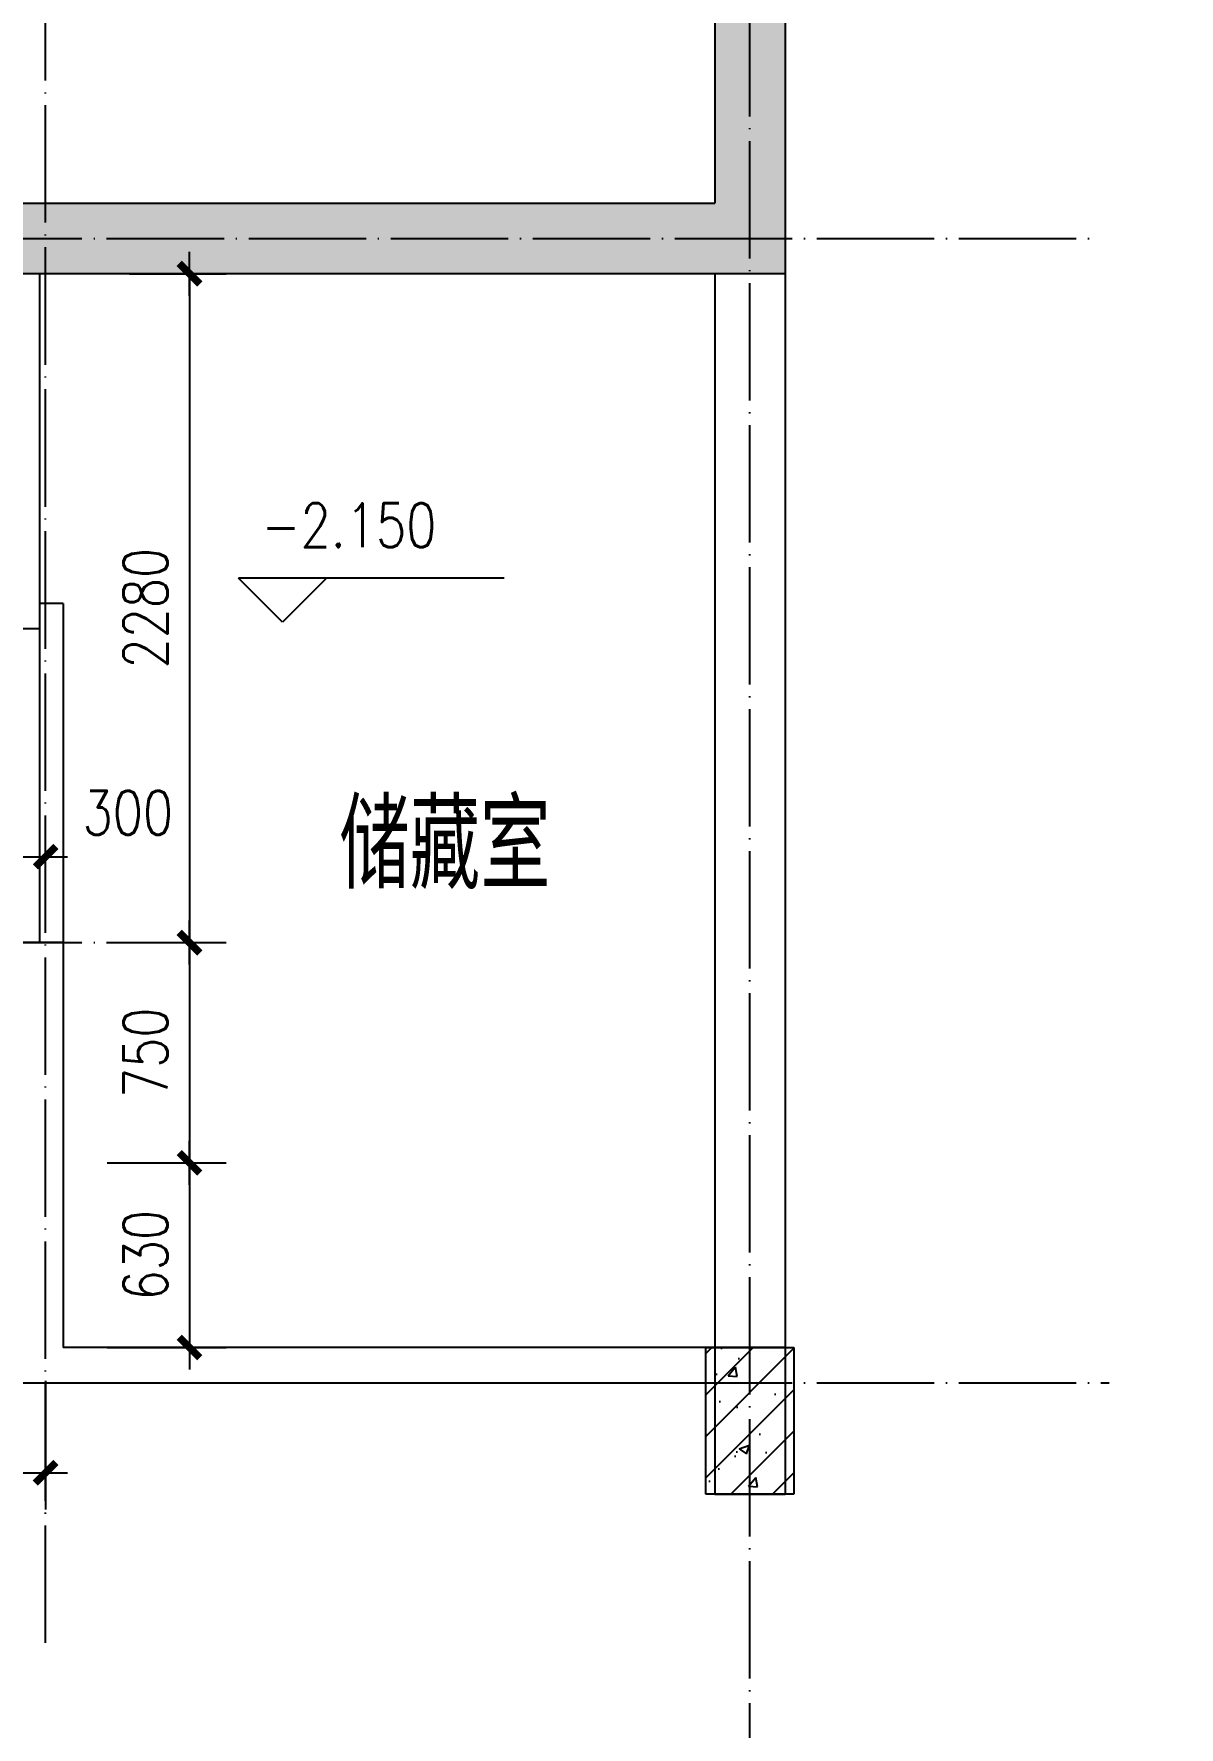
# Model space of a CAD drawing. Extents: x 12400 to 217743, y 90685 to 209848.
# Drawn here: x 24865 to 28767, y 111252 to 117023 of the extents above; entities that cross this region are included whole.
import ezdxf
from ezdxf.enums import TextEntityAlignment as Align

# ---------------------------------------------------------------- set-up
doc = ezdxf.new("R2010")
doc.units = 0
doc.header["$LTSCALE"] = 200
doc.linetypes.add('DOTE', pattern=[2.42, 2, -0.2, 0.02, -0.2])
doc.layers.get('0').update_dxf_attribs({"linetype": 'CONTINUOUS'})
doc.layers.get('DEFPOINTS').update_dxf_attribs({"linetype": 'CONTINUOUS'})
for name, color, linetype in [('COLUMN', 4, 'CONTINUOUS'), ('DOTE', 1, 'DOTE'), ('HATCH', 8, 'CONTINUOUS'), ('PUB_DIM', 3, 'CONTINUOUS'), ('PUB_TEXT', 7, 'CONTINUOUS'), ('WALL', 4, 'CONTINUOUS'), ('WINDOW', 2, 'CONTINUOUS')]:
    doc.layers.add(name, color=color, linetype=linetype)
doc.styles.add('_萙PMK', font='txt', dxfattribs={"width": 0.8, "bigfont": 'HZTXT.SHX'})
doc.styles.add('DIM_FONT', font='SIMPLEX', dxfattribs={"width": 0.8})
doc.dimstyles.new('DIMN50', dxfattribs={"dimscale": 0.5, "dimtxt": 300, "dimasz": 1, "dimexe": 250, "dimexo": 300, "dimgap": 150, "dimtad": 1, "dimdec": 0, "dimzin": 0, "dimdsep": 46, "dimtxsty": 'DIM_FONT', "dimblk": '_DIMX', "dimblk1": 'DOTSMALL', "dimblk2": 'DOTSMALL', "dimcen": 2.5, "dimclrt": 7, "dimadec": 0, "dimazin": 0, "dimtfac": 1, "dimtdec": 0, "dimtix": 1, "dimtmove": 2, "dimatfit": 3, "dimldrblk": '_DIMX', "dimfxl": 0, "dimtolj": 1, "dimtzin": 0, "dimarcsym": 0})

# ---------------------------------------------------------------- blocks, each defined once
blk = doc.blocks.new('_DIMX')
blk.add_line((-150, 0), (150, 0))
at = {"const_width": 50}
blk.add_lwpolyline([(-70, -70), (70, 70)], dxfattribs=at)
blk = doc.blocks.new('*D1500')
at = {"color": 0, "linetype": 'ByBlock'}
for p, q in [((24604.7, 114136), (24604.7, 114343.9)), ((24904.7, 114136), (24904.7, 114343.9)), ((24605.2, 114218.9), (24904.2, 114218.9))]:
    blk.add_line(p, q, dxfattribs=at)
at = {"layer": 'DEFPOINTS', "color": 0, "linetype": 'ByBlock'}
for p in [(24904.7, 114218.9), (24604.7, 113986), (24904.7, 113986)]:
    blk.add_point(p, dxfattribs=at)
at = {"color": 0, "linetype": 'ByBlock', "xscale": 0.5, "yscale": 0.5, "zscale": 0.5, "rotation": 180}
blk.add_blockref('_DIMX', (24604.7, 114218.9), dxfattribs=at)
at = {"color": 0, "linetype": 'ByBlock', "xscale": 0.5, "yscale": 0.5, "zscale": 0.5}
blk.add_blockref('_DIMX', (24904.7, 114218.9), dxfattribs=at)
at = {"color": 7, "linetype": 'ByBlock', "insert": (25185, 114368.9), "char_height": 150, "attachment_point": 5, "style": 'DIM_FONT'}
blk.add_mtext('\\A1;300', dxfattribs=at)
blk = doc.blocks.new('_DOTSMALL')
at = {"color": 0, "linetype": 'ByBlock', "const_width": 0.5}
blk.add_lwpolyline([(-0.0625, 0, 1), (0.0625, 0, 1)], format="xyb", close=True, dxfattribs=at)
blk = doc.blocks.new('*D1689')
at = {"color": 0, "linetype": 'ByBlock'}
for p, q in [((25190.8, 116206), (25520, 116206)), ((25395, 116205.5), (25395, 113926.5)), ((25114.7, 113926), (25520, 113926))]:
    blk.add_line(p, q, dxfattribs=at)
at = {"layer": 'DEFPOINTS', "color": 0, "linetype": 'ByBlock'}
for p in [(25040.8, 116206), (24964.7, 113926), (25395, 113926)]:
    blk.add_point(p, dxfattribs=at)
at = {"color": 0, "linetype": 'ByBlock', "xscale": 0.5, "yscale": 0.5, "zscale": 0.5}
for p, rotation in [((25395, 116206), 90), ((25395, 113926), 270)]:
    blk.add_blockref('_DIMX', p, dxfattribs=dict(at, rotation=rotation))
at = {"color": 7, "linetype": 'ByBlock', "insert": (25245, 115066), "char_height": 150, "attachment_point": 5, "rotation": 90, "style": 'DIM_FONT'}
blk.add_mtext('\\A1;2280', dxfattribs=at)
blk = doc.blocks.new('*D1690')
at = {"color": 0, "linetype": 'ByBlock'}
for p, q in [((25114.7, 113926), (25520, 113926)), ((25395, 113925.5), (25395, 113176.2)), ((25114.7, 113175.7), (25520, 113175.7))]:
    blk.add_line(p, q, dxfattribs=at)
at = {"layer": 'DEFPOINTS', "color": 0, "linetype": 'ByBlock'}
for p in [(24964.7, 113926), (24964.7, 113175.7), (25395, 113175.7)]:
    blk.add_point(p, dxfattribs=at)
at = {"color": 0, "linetype": 'ByBlock', "xscale": 0.5, "yscale": 0.5, "zscale": 0.5}
for p, rotation in [((25395, 113926), 90), ((25395, 113175.7), 270)]:
    blk.add_blockref('_DIMX', p, dxfattribs=dict(at, rotation=rotation))
at = {"color": 7, "linetype": 'ByBlock', "insert": (25245, 113550.8), "char_height": 150, "attachment_point": 5, "rotation": 90, "style": 'DIM_FONT'}
blk.add_mtext('\\A1;750', dxfattribs=at)
blk = doc.blocks.new('*D1898')
at = {"color": 0, "linetype": 'ByBlock'}
for p, q in [((25114.7, 113175.7), (25520, 113175.7)), ((25395, 113175.2), (25395, 112546.5)), ((25114.7, 112546), (25520, 112546))]:
    blk.add_line(p, q, dxfattribs=at)
at = {"layer": 'DEFPOINTS', "color": 0, "linetype": 'ByBlock'}
for p in [(24964.7, 113175.7), (24964.7, 112546), (25395, 112546)]:
    blk.add_point(p, dxfattribs=at)
at = {"color": 0, "linetype": 'ByBlock', "xscale": 0.5, "yscale": 0.5, "zscale": 0.5}
for p, rotation in [((25395, 113175.7), 90), ((25395, 112546), 270)]:
    blk.add_blockref('_DIMX', p, dxfattribs=dict(at, rotation=rotation))
at = {"color": 7, "linetype": 'ByBlock', "insert": (25245, 112860.8), "char_height": 150, "attachment_point": 5, "rotation": 90, "style": 'DIM_FONT'}
blk.add_mtext('\\A1;630', dxfattribs=at)
blk = doc.blocks.new('*D1900')
at = {"color": 0, "linetype": 'ByBlock'}
for p, q in [((24904.7, 112433), (24904.7, 111994.3)), ((23424.7, 112396), (23424.7, 111994.3)), ((23425.2, 112119.3), (24904.2, 112119.3))]:
    blk.add_line(p, q, dxfattribs=at)
at = {"layer": 'DEFPOINTS', "color": 0, "linetype": 'ByBlock'}
for p in [(23424.7, 112546), (24904.7, 112583), (24904.7, 112119.3)]:
    blk.add_point(p, dxfattribs=at)
at = {"color": 0, "linetype": 'ByBlock', "xscale": 0.5, "yscale": 0.5, "zscale": 0.5, "rotation": 180}
blk.add_blockref('_DIMX', (23424.7, 112119.3), dxfattribs=at)
at = {"color": 0, "linetype": 'ByBlock', "xscale": 0.5, "yscale": 0.5, "zscale": 0.5}
blk.add_blockref('_DIMX', (24904.7, 112119.3), dxfattribs=at)
at = {"color": 7, "linetype": 'ByBlock', "insert": (24164.7, 112269.3), "char_height": 150, "attachment_point": 5, "style": 'DIM_FONT'}
blk.add_mtext('\\A1;1480', dxfattribs=at)
blk = doc.blocks.new('A$C6EC14EA0')
at = {"layer": 'HATCH'}
h = blk.add_hatch(dxfattribs=at)
h.set_pattern_fill('AN31C', color=256, scale=500, style=0)
h.set_pattern_definition([(45, (123738.19, -116159.34), (-70.71068, 70.71068), []), (50, (123738.2, -116159.34), (358.6301, -31.37607), [37.5, -412.5]), (355, (123738.2, -116159.34), (-69.3757, 376.0961), [30, -330]), (100.4514, (123768.08, -116161.96), (289.2547, 344.7198), [31.8701, -350.57106]), (46.1842, (123738.2, -116059.34), (533.6205, -82.7595), [56.25, -618.75]), (96.6356, (123782.66, -116066.24), (467.3314, 487.059), [47.8051, -525.8565]), (351.1842, (123738.2, -116059.34), (467.331, 487.0593), [45, -495]), (21, (123788.2, -116084.34), (298.45353, -201.30945), [37.5, -412.5]), (326, (123788.2, -116084.34), (121.6577, 362.575), [30, -330]), (71.4514, (123813.06, -116101.12), (420.1113, 161.26525), [31.8701, -350.57106]), (37.5, (123738.19, -116159.34), (6.07993, 166.44693), [0, -326, 0, -335, 0, -331.25]), (7.5, (123738.2, -116159.34), (131.53477, 197.20586), [0, -191, 0, -318.5, 0, -126.25]), (327.5, (123626.69, -116159.34), (266.91122, -11.27744), [0, -125, 0, -390, 0, -517.5]), (317.5, (123576.7, -116159.34), (291.5931, 50.0525), [0, -162.5, 0, -259, 0, -367.5])])
h.paths.add_polyline_path([(4770, 4820), (4770, 5320), (5070, 5320), (5070, 4820)])
at = {"layer": 'COLUMN'}
for p, q in [((4770, 5320), (5070, 5320)), ((4770, 4820), (4770, 5320)), ((5070, 5320), (5070, 4820)), ((5070, 4820), (4770, 4820))]:
    blk.add_line(p, q, dxfattribs=at)

msp = doc.modelspace()

# ---------------------------------------------------------------- hatches: boundary and pattern name
at = {"layer": 'HATCH'}
h = msp.add_hatch(dxfattribs=at)
h.set_pattern_fill('AN31C', color=256, scale=500, style=0)
h.set_pattern_definition([(45, (54055.56, 52448.3), (-70.71068, 70.71068), []), (50, (54055.56, 52448.3), (358.6301, -31.3761), [37.5, -412.5]), (355, (54055.56, 52448.3), (-69.3757, 376.096), [30, -330]), (100.4514, (54085.44, 52445.68), (289.2547, 344.7198), [31.8701, -350.571]), (46.1842, (54055.56, 52548.3), (533.6205, -82.7595), [56.25, -618.75]), (96.6356, (54100.03, 52541.4), (467.3314, 487.059), [47.805, -525.8565]), (351.1842, (54055.56, 52548.3), (467.331, 487.0593), [45, -495]), (21, (54105.56, 52523.3), (298.4535, -201.3094), [37.5, -412.5]), (326, (54105.56, 52523.3), (121.6577, 362.575), [30, -330]), (71.4514, (54130.43, 52506.52), (420.1113, 161.2652), [31.8701, -350.571]), (37.5, (54055.56, 52448.3), (6.07993, 166.44693), [0, -326, 0, -335, 0, -331.25]), (7.5, (54055.56, 52448.3), (131.53477, 197.20586), [0, -191, 0, -318.5, 0, -126.25]), (327.5, (53944.06, 52448.3), (266.91122, -11.27744), [0, -125, 0, -390, 0, -517.5]), (317.5, (53894.06, 52448.3), (291.5931, 50.0525), [0, -162.5, 0, -259, 0, -367.5])])
h.paths.add_polyline_path([(32054.415, 121845.985), (30424.71, 121845.985), (27184.71, 121845.985), (27184.71, 116445.985), (22384.71, 116445.985), (22384.71, 115605.985), (22624.71, 115605.985), (22624.71, 116205.985), (23224.71, 116205.985), (27424.71, 116205.985), (27424.71, 121605.985), (30184.71, 121605.985), (31955.004, 121605.985), (32884.71, 120676.279), (32884.71, 117605.985), (33964.71, 117605.985), (33964.71, 113745.985), (32884.71, 113745.985), (32884.71, 113245.985), (33124.71, 113245.985), (33124.71, 113505.985), (34204.71, 113505.985), (34204.71, 117845.985), (33124.71, 117845.985), (33124.71, 120775.69)])

# ---------------------------------------------------------------- linework, layer by layer
at = {"layer": 'DOTE'}
for p, q in [((24904.71, 111539.866), (24904.71, 122653.808)), ((27304.71, 105125.985), (27304.71, 122530.042)), ((19304.71, 116325.985), (28468.495, 116325.985)), ((19304.71, 113925.985), (25453.19, 113925.985)), ((19304.71, 112425.985), (28529.363, 112425.985))]:
    msp.add_line(p, q, dxfattribs=at)
at = {"layer": 'PUB_DIM'}
for p, q in [((25711.666, 115018.588), (25561.666, 115168.588)), ((26467.38, 115168.588), (25561.666, 115168.588)), ((25861.666, 115168.588), (25711.666, 115018.588))]:
    msp.add_line(p, q, dxfattribs=at)
at = {"layer": 'WALL'}
for p, q in [((27184.71, 121845.985), (27184.71, 116445.985)), ((27424.71, 121605.985), (27424.71, 112045.985)), ((22384.71, 116445.985), (27184.71, 116445.985)), ((27424.71, 116205.985), (22624.71, 116205.985)), ((27184.71, 116205.985), (27184.71, 112045.985)), ((24964.71, 113925.985), (24604.71, 113925.985)), ((24964.71, 113925.985), (24964.71, 112545.985)), ((27424.71, 112545.985), (24964.71, 112545.985)), ((23424.71, 112425.985), (27184.71, 112425.985)), ((27184.71, 112045.985), (27424.71, 112045.985))]:
    msp.add_line(p, q, dxfattribs=at)
at = {"layer": 'WINDOW'}
for p, q in [((24884.71, 113925.985), (24884.71, 116205.985)), ((24964.71, 115081.483), (24884.71, 115081.483)), ((24964.71, 115081.483), (24964.71, 113925.985)), ((24884.71, 114995.485), (24804.71, 114995.485))]:
    msp.add_line(p, q, dxfattribs=at)

# ---------------------------------------------------------------- block references
at = {"layer": 'HATCH'}
msp.add_blockref('A$C6EC14EA0', (22384.71, 107225.985), dxfattribs=at)

# ---------------------------------------------------------------- texts
at = {"layer": 'PUB_DIM', "style": 'DIM_FONT', "width": 0.8}
msp.add_text('-2.150', height=150, dxfattribs=at).set_placement((26236.38, 115273.588), align=Align.RIGHT)
at = {"layer": 'PUB_TEXT', "style": '_萙PMK', "width": 0.8}
msp.add_text('储藏室', height=300, dxfattribs=at).set_placement((25905.522, 114109.318))

# ---------------------------------------------------------------- dimensions: what is measured, and where the dimension line sits
at = {"layer": 'PUB_DIM'}
for base, p1, p2, picture, middle in [((25395.009, 113925.985), (25040.836, 116205.985), (24964.71, 113925.985), '*D1689', (25245.009, 115065.985)), ((25395.009, 113175.67), (24964.71, 113925.985), (24964.71, 113175.67), '*D1690', (25245.009, 113550.827)), ((25395.009, 112545.985), (24964.71, 113175.67), (24964.71, 112545.985), '*D1898', (25245.009, 112860.827))]:
    dim = msp.add_linear_dim(base=base, p1=p1, p2=p2, angle=90, dimstyle='DIMN50', dxfattribs=at)
    dim.commit()
    dim.dimension.update_dxf_attribs({"geometry": picture, "text_midpoint": middle})
dim = msp.add_linear_dim(base=(24904.702, 114218.917), p1=(24604.702, 113985.985), p2=(24904.702, 113985.985), angle=0, dimstyle='DIMN50', dxfattribs=at)
dim.commit()
dim.dimension.update_dxf_attribs({"geometry": '*D1500', "text_midpoint": (25184.988, 114368.917), "dimtype": 161})
dim = msp.add_linear_dim(base=(24904.71, 112119.251), p1=(23424.71, 112545.985), p2=(24904.71, 112582.985), dimstyle='DIMN50', dxfattribs=at)
dim.commit()
dim.dimension.update_dxf_attribs({"geometry": '*D1900', "text_midpoint": (24164.71, 112269.251)})

doc.saveas('drawing.dxf')
